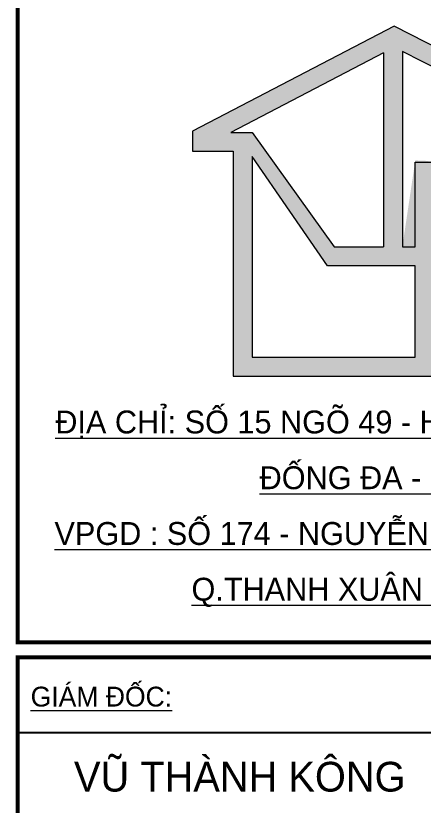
# Model space of a CAD drawing. Extents: x -1855204 to -1466800, y -1308584 to -996495.
# Drawn here: x -1666169 to -1663481, y -1071836 to -1066626 of the extents above; entities that cross this region are included whole.
import ezdxf
from ezdxf.enums import TextEntityAlignment as Align

# ---------------------------------------------------------------- set-up
doc = ezdxf.new("R2010")
doc.units = 0
doc.header["$LTSCALE"] = 150
for name, color, linetype, lineweight in [('05.Text', 253, 'Continuous', 18), ('11.Khung bo', 32, 'Continuous', 50), ('12.Khung', 36, 'Continuous', 25)]:
    doc.layers.add(name, color=color, linetype=linetype, lineweight=lineweight)
doc.styles.add('VnAvantH', font='')
doc.styles.get('VnAvantH').set_extended_font_data('.VnAvantH')

# ---------------------------------------------------------------- blocks, each defined once
blk = doc.blocks.new('100')
at = {"layer": '05.Text'}
h = blk.add_hatch(color=3, dxfattribs=at)
h.paths.add_polyline_path([(1897374.8, -927367.2), (1897374.8, -927500.9), (1897645.9, -927500.9), (1897645.9, -928997.7), (1898856.2, -928997.7), (1899793.6, -928997.7), (1899793.6, -927501.1), (1900077.5, -927501.1), (1900077.5, -927366), (1898717.4, -926668)])
h.paths.add_polyline_path([(1898771.8, -928138.1), (1898857.8, -927562.3, -0.921492), (1898987.4, -928872.3), (1899668.1, -928872.3), (1899668.1, -927296.9), (1898771.8, -926836.9)], flags=16)
h.paths.add_polyline_path([(1898646.3, -926846.5), (1898646.3, -928138), (1898318.2, -928138), (1897771.4, -927375.4), (1897630.6, -927375.4)], flags=16)
h.paths.add_polyline_path([(1898981.8, -927635.7, -0.822042), (1898987.4, -928808.4), (1898987.4, -928139.2), (1898981.8, -928139.2)], flags=16)
h.paths.add_polyline_path([(1897771.4, -927537.1), (1898273, -928264.7), (1898856.2, -928264.7), (1898856.2, -928872.3), (1897771.4, -928872.3)], flags=16)
for p, q in [((1898717.4, -926668), (1897374.8, -927367.2)), ((1900077.5, -927366), (1898717.4, -926668)), ((1898646.3, -926846.5), (1897630.6, -927375.4)), ((1898646.3, -926846.5), (1898646.3, -928138)), ((1899821.5, -927375.6), (1898771.8, -926836.9)), ((1898771.8, -926836.9), (1898771.8, -928138.1)), ((1897374.8, -927367.2), (1897374.8, -927500.9)), ((1897630.6, -927375.4), (1897771.4, -927375.4)), ((1897771.4, -927375.4), (1897771.4, -927375.4)), ((1897771.4, -927375.4), (1898318.2, -928138)), ((1897374.8, -927500.9), (1897645.9, -927500.9)), ((1897645.9, -927500.9), (1897645.9, -928997.7)), ((1897771.4, -927537.1), (1897771.4, -928872.3)), ((1898273, -928264.7), (1897771.4, -927537.1)), ((1898856.2, -928138.1), (1898856.2, -927572.9)), ((1898856.2, -928138.1), (1898856.2, -927572.9)), ((1898856.2, -927572.9), (1898987.4, -927572.9)), ((1898318.2, -928138), (1898646.3, -928138)), ((1898771.8, -928138.1), (1898856.2, -928138.1)), ((1898856.2, -928264.7), (1898273, -928264.7)), ((1898856.2, -928872.3), (1898856.2, -928264.7)), ((1897771.4, -928872.3), (1898856.2, -928872.3)), ((1897645.9, -928997.7), (1898856.2, -928997.7)), ((1898856.2, -928997.7), (1899793.6, -928997.7))]:
    blk.add_line(p, q, dxfattribs=at)
at = {"layer": '11.Khung bo', "const_width": 26.7}
for points in [[(1896212.6, -930771.1), (1901212.6, -930771.1), (1901212.6, -924940), (1896212.6, -924940)], [(1896212.6, -937871), (1901212.6, -937871), (1901212.6, -930871.1), (1896212.6, -930871.1)]]:
    blk.add_lwpolyline(points, close=True, dxfattribs=at)
at = {"layer": '12.Khung'}
blk.add_line((1896212.6, -931371.1), (1899398.9, -931371.1), dxfattribs=at)
at = {"layer": '05.Text', "style": 'VnAvantH'}
for s, p in [('%%U®Þa chØ: sè 15 ngâ 49 - huúnh thóc kh¸ng', (1898739.3, -929380)), ('%%U®èng ®a - hµ néi', (1898739.3, -929751.2)), ('%%Uvpgd : sè 174 - nguyÔn tu©n - nh©n chÝnh', (1898739.3, -930122.3)), ('%%Uq.thanh xu©n - tp.hµ néi', (1898739.3, -930493.5))]:
    blk.add_text(s, height=152.459, dxfattribs=at).set_placement(p, align=Align.CENTER)
blk.add_text('%%Ugi¸m ®èc:', height=131.999, dxfattribs=at).set_placement((1896298.1, -931198.2))
blk.add_text('vò thµnh k«ng', height=197.998, dxfattribs=at).set_placement((1898793.1, -931764.4), align=Align.RIGHT)

msp = doc.modelspace()

# ---------------------------------------------------------------- block references
at = {"layer": '05.Text', "xscale": 0.991454545641318, "yscale": 0.991454545641318, "zscale": 0.9914545456793755}
msp.add_blockref('100', (-3546164.4, -147944.3), dxfattribs=at)

doc.saveas('drawing.dxf')
